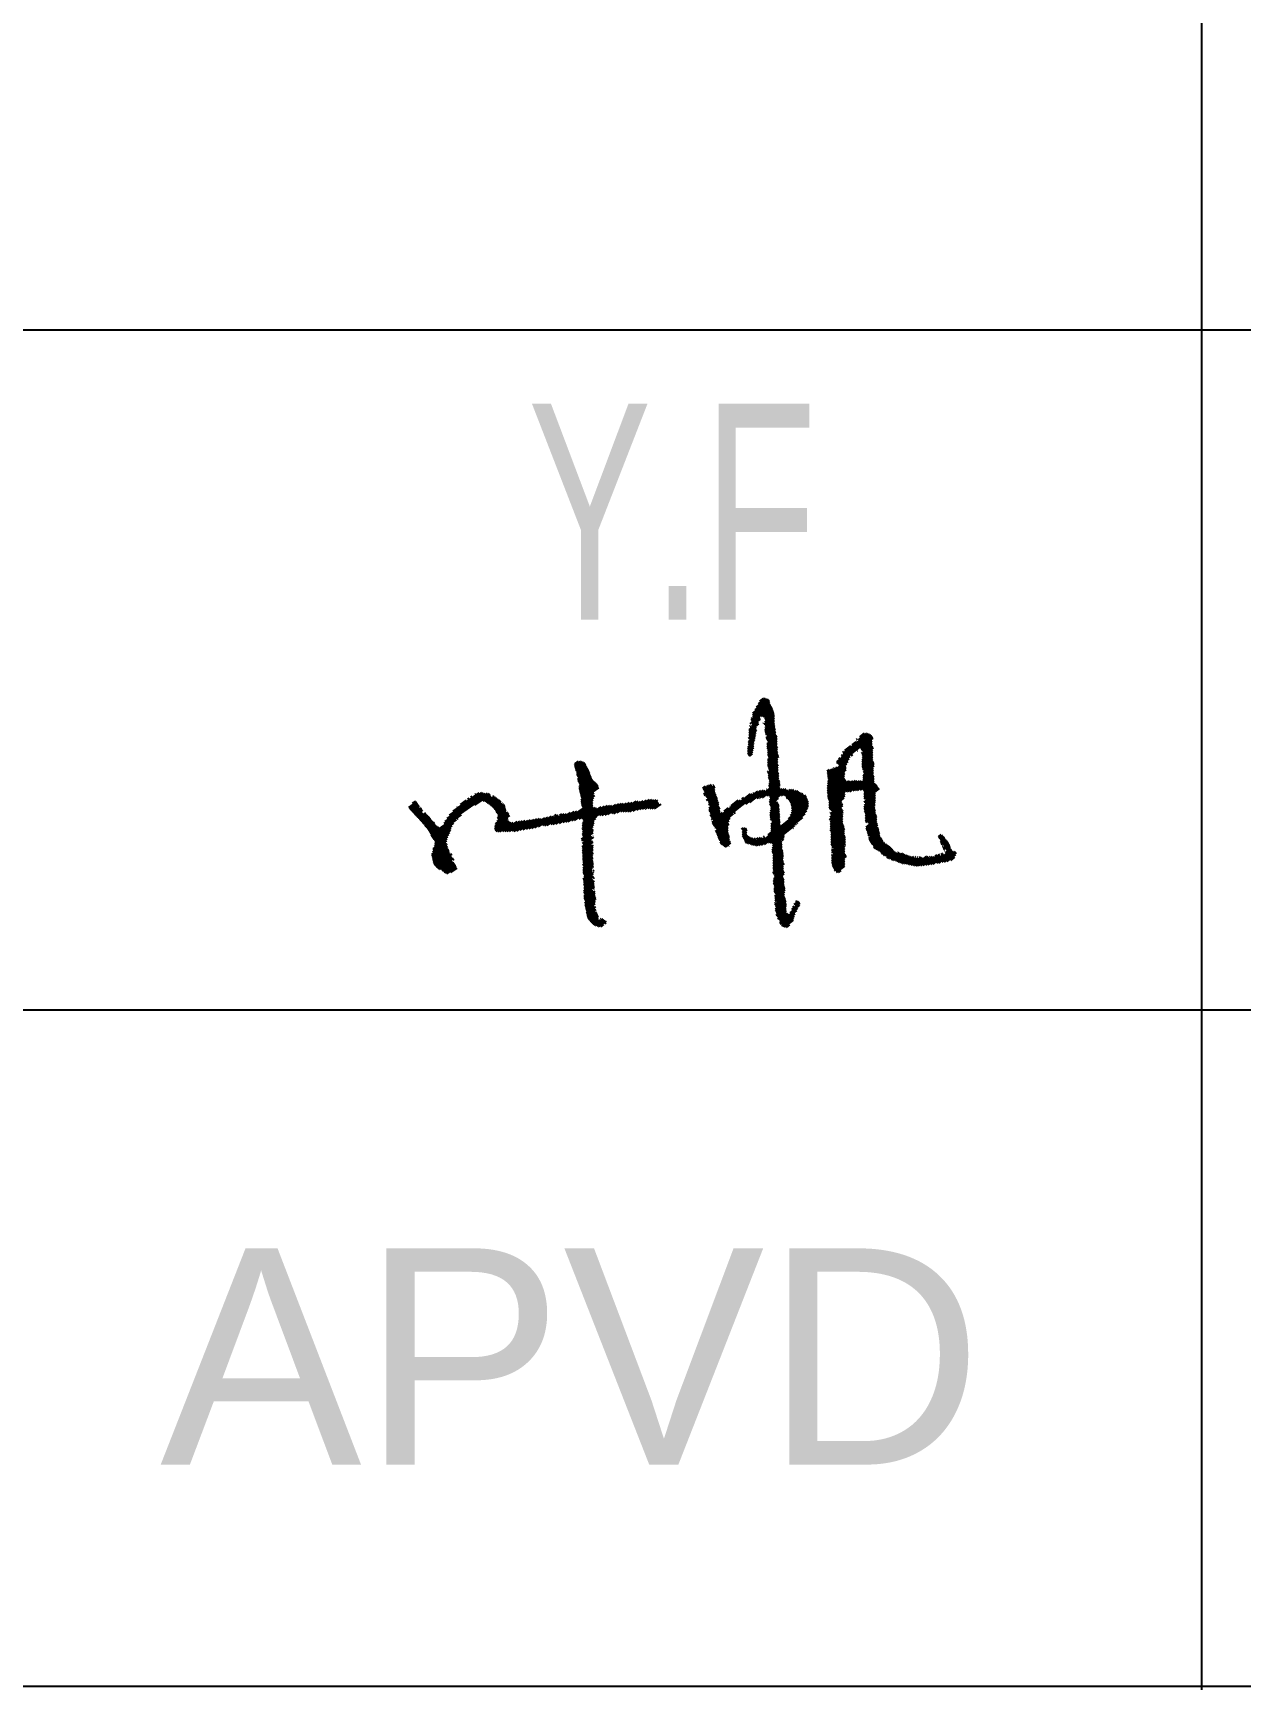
# Model space of a CAD drawing. Header units: millimetres. Extents: x -196 to 224, y -57 to 240.
# Drawn here: x 196.49 to 202.89, y 96.22 to 105 of the extents above; entities that cross this region are included whole.
import ezdxf

# ---------------------------------------------------------------- set-up
doc = ezdxf.new("R2010")
doc.units = ezdxf.units.MM
doc.styles.add('Arial', font='ARIAL.TTF', dxfattribs={"height": 0.2})
doc.styles.add('Arial Narrow', font='ARIALN.TTF', dxfattribs={"height": 0.2})

# ---------------------------------------------------------------- blocks, each defined once
blk = doc.blocks.new('Unknown-234525283-28870')
at = {"color": 7, "linetype": 'Continuous'}
for p, q in [((202.6799, 96.221), (202.6799, 121.4526)), ((141.4177, 103.4291), (209.2882, 103.4291)), ((141.4177, 99.8258), (209.2882, 99.8256)), ((141.4177, 96.2412), (209.2671, 96.2412))]:
    blk.add_line(p, q, dxfattribs=at)
at = {"color": 7, "linetype": 'Continuous', "style": 'Arial'}
blk.add_text('APVD', height=1.14609, dxfattribs=at).set_placement((197.1592, 97.415))
blk = doc.blocks.new('Unknown-234525283-28873')
at = {"color": 3, "linetype": 'Continuous'}
for p, q in [((200.2871, 101.3412), (200.4013, 101.4318)), ((200.2942, 101.3557), (200.398, 101.438)), ((200.2997, 101.3866), (200.3901, 101.4583)), ((200.3, 101.3779), (200.3913, 101.4504)), ((200.3009, 101.3964), (200.3896, 101.4668)), ((200.3044, 101.3726), (200.3946, 101.4442)), ((200.3123, 101.4143), (200.3833, 101.4706)), ((200.3198, 101.4291), (200.3742, 101.4723)), ((200.3303, 101.4463), (200.3676, 101.4759)), ((200.3384, 101.4616), (200.358, 101.4772)), ((200.3458, 101.3789), (200.4042, 101.4252)), ((200.3559, 101.378), (200.407, 101.4186)), ((200.3627, 101.3745), (200.4093, 101.4115)), ((200.2803, 101.3092), (200.3308, 101.3493)), ((200.2803, 101.3003), (200.3315, 101.341)), ((200.2803, 101.2914), (200.3205, 101.3234)), ((200.2842, 101.33), (200.2858, 101.3313)), ((200.2856, 101.3223), (200.2938, 101.3288)), ((200.291, 101.3619), (200.3042, 101.3724)), ((200.2935, 101.3728), (200.2953, 101.3742)), ((200.2946, 101.3294), (200.3408, 101.3661)), ((200.2966, 101.3398), (200.3399, 101.3742)), ((200.3565, 101.3431), (200.3597, 101.3456)), ((200.3605, 101.3374), (200.4149, 101.3806)), ((200.3635, 101.3663), (200.4116, 101.4045)), ((200.365, 101.3498), (200.3689, 101.3529)), ((200.365, 101.3056), (200.4154, 101.3456)), ((200.3661, 101.2976), (200.4165, 101.3376)), ((200.3665, 101.3156), (200.4149, 101.354)), ((200.3666, 101.3334), (200.4149, 101.3717)), ((200.3671, 101.3249), (200.4149, 101.3629)), ((200.3673, 101.3605), (200.4139, 101.3975)), ((200.3675, 101.2899), (200.4177, 101.3296)), ((200.3697, 101.2827), (200.4188, 101.3217)), ((200.3702, 101.3539), (200.4149, 101.3894)), ((200.2734, 101.2151), (200.3079, 101.2425)), ((200.2768, 101.2444), (200.315, 101.2747)), ((200.2768, 101.2356), (200.3133, 101.2645)), ((200.2768, 101.2267), (200.3107, 101.2536)), ((200.2781, 101.2632), (200.3185, 101.2952)), ((200.2803, 101.2826), (200.319, 101.3133)), ((200.2803, 101.2737), (200.3212, 101.3063)), ((200.2822, 101.2575), (200.3162, 101.2845)), ((200.3711, 101.2661), (200.421, 101.3057)), ((200.3729, 101.2587), (200.4221, 101.2977)), ((200.3758, 101.2787), (200.4199, 101.3137)), ((200.376, 101.2523), (200.4232, 101.2898)), ((200.3769, 101.2353), (200.4287, 101.2764)), ((200.3769, 101.2265), (200.4287, 101.2676)), ((200.3769, 101.2176), (200.4287, 101.2587)), ((200.3769, 101.2088), (200.4287, 101.2499)), ((200.3796, 101.2463), (200.4243, 101.2818)), ((200.3803, 101.2026), (200.4287, 101.241)), ((200.746, 101.1297), (200.9325, 101.2777)), ((200.7462, 101.1387), (200.9281, 101.2831)), ((200.7542, 101.1273), (200.9361, 101.2717)), ((200.7709, 101.1671), (200.9209, 101.2862)), ((200.7793, 101.1827), (200.9138, 101.2894)), ((200.8274, 101.2297), (200.8479, 101.2459)), ((200.8506, 101.2569), (200.8549, 101.2604)), ((200.8507, 101.2482), (200.8519, 101.2491)), ((200.8605, 101.256), (200.9039, 101.2904)), ((200.8682, 101.2709), (200.8931, 101.2907)), ((200.8711, 101.2112), (200.9385, 101.2647)), ((200.8745, 101.2051), (200.9328, 101.2514)), ((200.8774, 101.1986), (200.9328, 101.2425)), ((200.2734, 101.2063), (200.3058, 101.232)), ((200.2734, 101.1974), (200.3058, 101.2232)), ((200.2734, 101.1885), (200.3055, 101.2141)), ((200.2734, 101.1797), (200.3021, 101.2025)), ((200.2767, 101.1735), (200.2997, 101.1917)), ((200.2831, 101.1697), (200.2983, 101.1817)), ((200.3786, 101.1747), (200.3791, 101.175)), ((200.3804, 101.1938), (200.4287, 101.2321)), ((200.3804, 101.1849), (200.43, 101.2243)), ((200.3804, 101.1761), (200.4328, 101.2176)), ((200.3804, 101.1495), (200.4328, 101.1911)), ((200.3804, 101.1406), (200.4336, 101.1829)), ((200.3804, 101.1318), (200.4359, 101.1759)), ((200.3804, 101.1229), (200.4322, 101.164)), ((200.3804, 101.1584), (200.3808, 101.1587)), ((200.3806, 101.1143), (200.4322, 101.1552)), ((200.3825, 101.1689), (200.432, 101.2082)), ((200.3831, 101.1074), (200.4322, 101.1463)), ((200.3843, 101.1615), (200.4313, 101.1988)), ((200.4336, 101.1651), (200.4375, 101.1683)), ((200.6972, 101.0644), (200.8108, 101.1545)), ((200.7567, 101.1558), (200.7637, 101.1614)), ((200.7572, 101.1208), (200.8159, 101.1674)), ((200.7707, 101.1758), (200.772, 101.1768)), ((200.7777, 101.1903), (200.782, 101.1937)), ((200.789, 101.1992), (200.8195, 101.2234)), ((200.822, 101.1723), (200.8302, 101.1788)), ((200.8532, 101.1971), (200.8545, 101.1981)), ((200.876, 101.1886), (200.879, 101.1909)), ((200.8789, 101.182), (200.9328, 101.2248)), ((200.8793, 101.1469), (200.9363, 101.1921)), ((200.8793, 101.1381), (200.9363, 101.1833)), ((200.8793, 101.1292), (200.9363, 101.1744)), ((200.8798, 101.1207), (200.9363, 101.1655)), ((200.8807, 101.1126), (200.9363, 101.1567)), ((200.8813, 101.1573), (200.9363, 101.201)), ((200.8816, 101.1753), (200.9379, 101.2199)), ((200.8822, 101.1049), (200.9363, 101.1478)), ((200.8823, 101.167), (200.9408, 101.2134)), ((200.883, 101.1941), (200.9328, 101.2337)), ((199.356, 101.1202), (199.3892, 101.1434)), ((199.3564, 101.1121), (199.3977, 101.141)), ((199.3568, 101.1291), (199.3761, 101.1426)), ((199.3583, 101.1051), (199.4049, 101.1377)), ((199.3607, 101.0984), (199.4113, 101.1338)), ((199.3633, 101.0919), (199.4146, 101.1278)), ((199.367, 101.0778), (199.4214, 101.1158)), ((199.3677, 101.0699), (199.4247, 101.1098)), ((199.3685, 101.0871), (199.418, 101.1218)), ((199.3701, 101.0632), (199.4279, 101.1037)), ((199.3727, 101.04), (199.4361, 101.0844)), ((199.3735, 101.0489), (199.4337, 101.091)), ((199.3747, 101.0581), (199.4308, 101.0974)), ((199.3753, 101.0335), (199.4384, 101.0777)), ((199.3785, 101.0274), (199.4408, 101.071)), ((199.3812, 101.0209), (199.4432, 101.0643)), ((200.378, 101.0856), (200.3838, 101.0902)), ((200.3808, 101.0789), (200.4359, 101.1227)), ((200.3838, 101.0725), (200.4356, 101.1136)), ((200.3838, 101.0637), (200.4356, 101.1048)), ((200.3838, 101.0548), (200.4356, 101.0959)), ((200.3852, 101.0471), (200.4356, 101.0871)), ((200.3853, 101.1003), (200.4322, 101.1375)), ((200.3868, 101.0926), (200.4322, 101.1286)), ((200.387, 101.0219), (200.4391, 101.0632)), ((200.3889, 101.0411), (200.4391, 101.081)), ((200.3893, 101.0326), (200.4391, 101.0721)), ((200.695, 101.0892), (200.7067, 101.0985)), ((200.6954, 101.0807), (200.7178, 101.0985)), ((200.6962, 101.0724), (200.7402, 101.1073)), ((200.6966, 100.9931), (200.7868, 101.0646)), ((200.6967, 101.002), (200.7873, 101.0739)), ((200.697, 101.0111), (200.7877, 101.0831)), ((200.6977, 101.0205), (200.7947, 101.0975)), ((200.6984, 101.0299), (200.7947, 101.1063)), ((200.6985, 101.0566), (200.8052, 101.1412)), ((200.6991, 101.0393), (200.7947, 101.1152)), ((200.6997, 101.0487), (200.7996, 101.1279)), ((200.7188, 101.0992), (200.7247, 101.1039)), ((200.7281, 101.1066), (200.7303, 101.1084)), ((200.7429, 101.1095), (200.7454, 101.1115)), ((200.8149, 100.9806), (200.9397, 101.0797)), ((200.8317, 100.9851), (200.9399, 101.071)), ((200.8452, 100.987), (200.9432, 101.0648)), ((200.8837, 101.0972), (200.9407, 101.1425)), ((200.8845, 101.0625), (200.9397, 101.1063)), ((200.8845, 101.0536), (200.9397, 101.0974)), ((200.8845, 101.089), (200.8854, 101.0898)), ((200.8845, 101.0447), (200.9397, 101.0886)), ((200.8845, 101.0713), (200.8866, 101.073)), ((200.8868, 101.082), (200.9432, 101.1267)), ((200.8894, 101.093), (200.9432, 101.1356)), ((200.8914, 101.0768), (200.9432, 101.1179)), ((198.6508, 100.7934), (198.904, 100.9707)), ((198.6651, 100.8117), (198.8947, 100.9725)), ((198.6694, 100.8231), (198.8825, 100.9723)), ((198.6804, 100.8391), (198.8736, 100.9745)), ((198.6929, 100.8563), (198.865, 100.9768)), ((198.7122, 100.8781), (198.8493, 100.9741)), ((198.8282, 100.9677), (198.8327, 100.9709)), ((199.38, 101.0033), (199.4482, 101.0511)), ((199.3806, 100.9954), (199.4517, 101.0452)), ((199.3813, 101.0126), (199.4456, 101.0576)), ((199.3817, 100.9878), (199.4566, 101.0403)), ((199.3832, 100.9805), (199.4621, 101.0358)), ((199.3846, 100.9732), (199.4674, 101.0311)), ((199.3863, 100.966), (199.4724, 101.0263)), ((199.3883, 100.9591), (199.4774, 101.0215)), ((199.3905, 100.9522), (199.481, 101.0156)), ((199.391, 100.9275), (199.4593, 100.9753)), ((199.3913, 100.9361), (199.485, 101.0017)), ((199.392, 100.945), (199.4834, 101.0089)), ((200.035, 100.9994), (200.0495, 101.0109)), ((200.0367, 100.9919), (200.0574, 101.0083)), ((200.0408, 100.9686), (200.0978, 101.0138)), ((200.0412, 100.9866), (200.082, 101.019)), ((200.0429, 100.9614), (200.1003, 101.007)), ((200.0447, 100.9805), (200.0852, 101.0127)), ((200.0503, 100.9584), (200.0991, 100.9971)), ((200.0533, 100.9519), (200.0994, 100.9885)), ((200.0545, 100.9352), (200.1024, 100.9732)), ((200.0587, 101.0093), (200.0675, 101.0164)), ((200.0591, 100.9477), (200.1001, 100.9802)), ((200.0895, 101.0161), (200.093, 101.0189)), ((200.0946, 100.7987), (200.3275, 100.9836)), ((200.0999, 100.7941), (200.3425, 100.9866)), ((200.2633, 100.9149), (200.3568, 100.9891)), ((200.2846, 100.9229), (200.3662, 100.9877)), ((200.3029, 100.9728), (200.3057, 100.9751)), ((200.3229, 100.9445), (200.4429, 101.0397)), ((200.3399, 100.9491), (200.4443, 101.032)), ((200.3511, 100.9491), (200.4452, 101.0238)), ((200.3736, 100.9936), (200.3746, 100.9943)), ((200.3742, 100.9586), (200.4454, 101.0151)), ((200.3831, 101.0011), (200.3836, 101.0015)), ((200.3847, 100.9581), (200.4436, 101.0048)), ((200.3861, 101.0123), (200.4391, 101.0544)), ((200.3871, 101.0043), (200.4391, 101.0455)), ((200.3895, 100.9265), (200.4777, 100.9965)), ((200.39, 100.918), (200.4807, 100.99)), ((200.3907, 100.9363), (200.4664, 100.9964)), ((200.3922, 100.9552), (200.4471, 100.9988)), ((200.3925, 100.9466), (200.4558, 100.9968)), ((200.4529, 100.9591), (200.4904, 100.9888)), ((200.4657, 100.9604), (200.5075, 100.9935)), ((200.4731, 100.9574), (200.5171, 100.9923)), ((200.4769, 100.9515), (200.522, 100.9873)), ((200.4797, 100.9449), (200.5321, 100.9865)), ((200.4868, 100.9417), (200.5409, 100.9847)), ((200.4912, 100.9363), (200.5463, 100.9801)), ((200.4935, 100.9913), (200.496, 100.9933)), ((200.4952, 100.9306), (200.5524, 100.976)), ((200.4987, 100.9246), (200.5595, 100.9728)), ((200.5018, 100.9182), (200.5679, 100.9706)), ((200.6967, 100.9843), (200.7861, 101.0553)), ((200.697, 100.9757), (200.7896, 101.0491)), ((200.6973, 100.9671), (200.7933, 101.0432)), ((200.6976, 100.9585), (200.7879, 101.0301)), ((200.698, 100.9499), (200.7823, 101.0168)), ((200.7001, 100.9427), (200.7767, 101.0035)), ((200.7029, 100.9361), (200.7711, 100.9902)), ((200.7049, 100.9288), (200.7655, 100.9769)), ((200.7543, 100.9503), (200.7866, 100.9759)), ((200.7599, 100.9636), (200.7876, 100.9856)), ((200.7655, 100.9769), (200.7886, 100.9952)), ((200.7711, 100.9902), (200.7895, 101.0048)), ((200.7767, 101.0035), (200.7905, 101.0144)), ((200.7823, 101.0168), (200.7915, 101.0241)), ((200.7866, 100.9759), (200.7887, 100.9775)), ((200.7876, 100.9856), (200.8539, 101.0382)), ((200.7879, 101.0301), (200.7924, 101.0337)), ((200.7886, 100.9952), (200.8454, 101.0403)), ((200.7895, 101.0048), (200.8311, 101.0378)), ((200.7905, 101.0144), (200.8186, 101.0367)), ((200.7915, 101.0241), (200.8098, 101.0386)), ((200.7924, 100.9806), (200.865, 101.0382)), ((200.7924, 101.0337), (200.797, 101.0373)), ((200.8028, 100.9799), (200.8762, 101.0382)), ((200.856, 100.9867), (200.9432, 101.0559)), ((200.8708, 100.9896), (200.9432, 101.047)), ((200.8828, 100.9903), (200.9432, 101.0382)), ((200.8879, 100.9855), (200.9432, 101.0293)), ((200.8906, 100.9256), (200.9501, 100.9729)), ((200.8914, 100.9794), (200.9483, 101.0245)), ((200.8914, 100.9705), (200.9539, 101.0201)), ((200.8914, 100.9617), (200.9587, 101.0151)), ((200.8914, 100.9528), (200.9626, 101.0093)), ((200.8914, 100.944), (200.9661, 101.0033)), ((200.8968, 100.9394), (200.9713, 100.9985)), ((198.4782, 100.898), (198.5197, 100.9271)), ((198.48, 100.8909), (198.5232, 100.9212)), ((198.4843, 100.8856), (198.5272, 100.9156)), ((198.4891, 100.8805), (198.5314, 100.9102)), ((198.4938, 100.8755), (198.5343, 100.9039)), ((198.4975, 100.9199), (198.5136, 100.9312)), ((198.4985, 100.8705), (198.5336, 100.8951)), ((198.5032, 100.8654), (198.5452, 100.8948)), ((198.508, 100.8604), (198.5484, 100.8887)), ((198.5127, 100.8553), (198.5517, 100.8826)), ((198.5406, 100.8999), (198.5406, 100.8999)), ((198.7315, 100.9), (198.7331, 100.9011)), ((198.7513, 100.9138), (198.7832, 100.9362)), ((198.7901, 100.941), (198.7971, 100.946)), ((198.8056, 100.9519), (198.8126, 100.9568)), ((198.8275, 100.9088), (198.9105, 100.9669)), ((198.8708, 100.9308), (198.91, 100.9582)), ((198.88, 100.9288), (198.9161, 100.9541)), ((198.8873, 100.9256), (198.9322, 100.957)), ((198.8933, 100.9214), (198.9378, 100.9526)), ((198.899, 100.9171), (198.9429, 100.9478)), ((198.9046, 100.9127), (198.9486, 100.9434)), ((198.9102, 100.9082), (198.9549, 100.9395)), ((198.9155, 100.9035), (198.9613, 100.9356)), ((198.9206, 100.8988), (198.9661, 100.9306)), ((198.9227, 100.9587), (198.9238, 100.9595)), ((198.9254, 100.8938), (198.9663, 100.9225)), ((198.9302, 100.8888), (198.9713, 100.9176)), ((198.935, 100.8838), (198.9805, 100.9157)), ((198.9378, 100.8774), (198.9854, 100.9108)), ((198.94, 100.8706), (198.9881, 100.9043)), ((198.945, 100.8657), (198.987, 100.8951)), ((198.9497, 100.8607), (198.9921, 100.8904)), ((198.9516, 100.8537), (198.9931, 100.8828)), ((198.9759, 100.9208), (198.9766, 100.9213)), ((198.9874, 100.8954), (198.9897, 100.8971)), ((199.2949, 100.8185), (199.4531, 100.9292)), ((199.3089, 100.8199), (199.4524, 100.9204)), ((199.3215, 100.8204), (199.4517, 100.9116)), ((199.3416, 100.8261), (199.4524, 100.9037)), ((199.356, 100.8279), (199.4564, 100.8982)), ((199.3795, 100.8359), (199.4675, 100.8976)), ((199.3918, 100.9197), (199.458, 100.9661)), ((199.3932, 100.9124), (199.4624, 100.9608)), ((199.394, 100.8377), (199.4739, 100.8937)), ((199.3949, 100.9052), (199.4572, 100.9488)), ((199.3974, 100.8986), (199.4538, 100.9381)), ((199.3985, 100.8075), (199.5418, 100.9079)), ((199.3992, 100.8164), (199.5299, 100.9079)), ((199.4008, 100.8342), (199.4965, 100.9012)), ((199.4022, 100.8268), (199.5139, 100.905)), ((199.472, 100.8506), (199.5538, 100.9079)), ((199.4819, 100.8993), (199.4824, 100.8997)), ((199.4888, 100.854), (199.5739, 100.9136)), ((199.5014, 100.8545), (199.5911, 100.9173)), ((199.5174, 100.8574), (199.6045, 100.9184)), ((199.5327, 100.8597), (199.6156, 100.9178)), ((199.5533, 100.8658), (199.6302, 100.9197)), ((199.5631, 100.8643), (199.6471, 100.9231)), ((199.5817, 100.869), (199.6602, 100.9239)), ((199.6018, 100.8747), (199.6821, 100.9309)), ((199.6136, 100.8746), (199.6932, 100.9304)), ((199.6254, 100.8745), (199.7043, 100.9298)), ((199.6374, 100.8746), (199.7198, 100.9323)), ((199.6494, 100.8746), (199.7378, 100.9366)), ((199.666, 100.8779), (199.7532, 100.939)), ((199.6861, 100.8836), (199.765, 100.9389)), ((199.7012, 100.8858), (199.7765, 100.9386)), ((199.7162, 100.888), (199.7875, 100.9379)), ((199.7291, 100.8887), (199.7329, 100.8913)), ((199.7347, 100.8926), (199.7962, 100.9357)), ((199.7462, 100.8923), (199.7979, 100.9285)), ((199.7561, 100.8909), (199.8016, 100.9228)), ((199.7664, 100.8898), (199.8049, 100.9167)), ((199.7793, 100.8904), (199.8151, 100.9155)), ((200.0624, 100.9326), (200.1059, 100.9671)), ((200.066, 100.9266), (200.1071, 100.9592)), ((200.0666, 100.9093), (200.1135, 100.9465)), ((200.0677, 100.9191), (200.1107, 100.9532)), ((200.0696, 100.894), (200.1159, 100.9308)), ((200.0696, 100.8852), (200.1197, 100.9249)), ((200.0696, 100.8763), (200.1202, 100.9165)), ((200.0736, 100.906), (200.1147, 100.9387)), ((200.0736, 100.8706), (200.121, 100.9082)), ((200.0749, 100.8539), (200.1275, 100.8957)), ((200.0755, 100.8632), (200.123, 100.901)), ((200.0775, 100.8472), (200.1264, 100.886)), ((200.0869, 100.8103), (200.2879, 100.9698)), ((200.0902, 100.8041), (200.2985, 100.9694)), ((200.1487, 100.8771), (200.1712, 100.895)), ((200.1493, 100.8687), (200.2353, 100.9369)), ((200.1812, 100.9029), (200.1822, 100.9036)), ((200.186, 100.9066), (200.223, 100.936)), ((200.2422, 100.9424), (200.2529, 100.9509)), ((200.3206, 100.6947), (200.5964, 100.9136)), ((200.3324, 100.6952), (200.5958, 100.9042)), ((200.3345, 100.9448), (200.3364, 100.9463)), ((200.3466, 100.6976), (200.5927, 100.8929)), ((200.3912, 100.9101), (200.4372, 100.9466)), ((200.3928, 100.8582), (200.4405, 100.8961)), ((200.393, 100.8495), (200.4411, 100.8877)), ((200.3932, 100.8674), (200.44, 100.9045)), ((200.3944, 100.8772), (200.4394, 100.9129)), ((200.3951, 100.9044), (200.4265, 100.9293)), ((200.3955, 100.887), (200.4359, 100.919)), ((200.3968, 100.8969), (200.4323, 100.925)), ((200.4893, 100.8374), (200.596, 100.9221)), ((200.5005, 100.8552), (200.5949, 100.9301)), ((200.5043, 100.9113), (200.5713, 100.9645)), ((200.5052, 100.8678), (200.5919, 100.9365)), ((200.5063, 100.904), (200.5807, 100.9631)), ((200.5074, 100.8783), (200.5894, 100.9434)), ((200.5076, 100.8962), (200.5843, 100.9571)), ((200.508, 100.8877), (200.587, 100.9504)), ((200.7049, 100.92), (200.7599, 100.9636)), ((200.7049, 100.9111), (200.7543, 100.9503)), ((200.7049, 100.9023), (200.7487, 100.937)), ((200.7049, 100.8934), (200.7431, 100.9237)), ((200.7063, 100.8325), (200.7763, 100.888)), ((200.7081, 100.8871), (200.7375, 100.9104)), ((200.7112, 100.8453), (200.772, 100.8935)), ((200.7134, 100.8824), (200.7319, 100.8971)), ((200.715, 100.8571), (200.7784, 100.9075)), ((200.7187, 100.8777), (200.7262, 100.8837)), ((200.7206, 100.8704), (200.7781, 100.916)), ((200.7262, 100.8837), (200.7721, 100.9202)), ((200.7319, 100.8971), (200.7718, 100.9287)), ((200.7375, 100.9104), (200.7837, 100.9471)), ((200.7431, 100.9237), (200.7847, 100.9567)), ((200.7487, 100.937), (200.7857, 100.9663)), ((200.7837, 100.9471), (200.7851, 100.9481)), ((200.7847, 100.9567), (200.7874, 100.9589)), ((200.7857, 100.9663), (200.7888, 100.9688)), ((200.89, 100.8986), (200.9514, 100.9473)), ((200.891, 100.8905), (200.9512, 100.9383)), ((200.8915, 100.9086), (200.951, 100.9558)), ((200.8919, 100.8735), (200.9497, 100.9193)), ((200.8926, 100.8829), (200.9506, 100.929)), ((200.8953, 100.9205), (200.9506, 100.9643)), ((200.896, 100.8679), (200.9487, 100.9097)), ((200.8983, 100.8609), (200.9479, 100.9002)), ((200.8983, 100.852), (200.9489, 100.8921)), ((200.8983, 100.8432), (200.9515, 100.8854)), ((198.5174, 100.8503), (198.5476, 100.8714)), ((198.5221, 100.8452), (198.554, 100.8676)), ((198.5267, 100.8401), (198.5673, 100.8685)), ((198.5314, 100.835), (198.5707, 100.8626)), ((198.5361, 100.8299), (198.5762, 100.8581)), ((198.5407, 100.8249), (198.5812, 100.8532)), ((198.5454, 100.8198), (198.5863, 100.8484)), ((198.5501, 100.8147), (198.591, 100.8434)), ((198.5546, 100.8095), (198.5953, 100.838)), ((198.5605, 100.8053), (198.5983, 100.8317)), ((198.5625, 100.7983), (198.6022, 100.8262)), ((198.568, 100.7938), (198.6087, 100.8224)), ((198.5722, 100.7884), (198.6143, 100.8179)), ((198.5764, 100.783), (198.6148, 100.8099)), ((198.5804, 100.7775), (198.6206, 100.8056)), ((198.5841, 100.7717), (198.6256, 100.8008)), ((198.5875, 100.7657), (198.6306, 100.7959)), ((198.595, 100.7459), (198.7568, 100.8592)), ((198.6001, 100.7411), (198.7293, 100.8316)), ((198.6022, 100.7343), (198.7157, 100.8138)), ((198.6063, 100.7288), (198.7072, 100.7994)), ((198.7343, 100.8351), (198.7387, 100.8382)), ((198.9333, 100.7907), (199.0032, 100.8397)), ((198.9339, 100.7828), (199.0025, 100.8309)), ((198.9347, 100.8001), (199.0124, 100.8545)), ((198.9353, 100.7754), (199.0076, 100.8261)), ((198.9367, 100.8098), (199.0095, 100.8608)), ((198.9407, 100.7709), (199.0119, 100.8208)), ((198.9448, 100.8239), (199.0073, 100.8677)), ((198.9477, 100.8426), (198.9928, 100.8742)), ((198.949, 100.7683), (199.0193, 100.8175)), ((198.9492, 100.8353), (199.0024, 100.8726)), ((198.96, 100.7677), (199.0302, 100.8169)), ((198.9757, 100.7704), (199.0513, 100.8233)), ((198.9877, 100.7704), (199.0661, 100.8253)), ((198.9989, 100.7699), (199.0802, 100.8268)), ((199.01, 100.7693), (199.0943, 100.8283)), ((199.0261, 100.7723), (199.1073, 100.8291)), ((199.0353, 100.7703), (199.1226, 100.8314)), ((199.0494, 100.7718), (199.1319, 100.8296)), ((199.0681, 100.7765), (199.1559, 100.838)), ((199.0828, 100.7785), (199.1694, 100.8392)), ((199.101, 100.7829), (199.1797, 100.838)), ((199.1146, 100.7841), (199.1988, 100.843)), ((199.1284, 100.7854), (199.2141, 100.8454)), ((199.1337, 100.8309), (199.14, 100.8353)), ((199.1452, 100.7888), (199.234, 100.851)), ((199.1654, 100.7946), (199.2466, 100.8515)), ((199.1874, 100.8017), (199.2676, 100.8578)), ((199.1979, 100.8006), (199.2718, 100.8524)), ((199.211, 100.8015), (199.3007, 100.8643)), ((199.2317, 100.8076), (199.3124, 100.8641)), ((199.2431, 100.8072), (199.3349, 100.8715)), ((199.25, 100.8538), (199.258, 100.8594)), ((199.257, 100.8086), (199.3539, 100.8765)), ((199.2752, 100.813), (199.3685, 100.8784)), ((199.2756, 100.8551), (199.2875, 100.8634)), ((199.3964, 100.781), (199.4594, 100.8251)), ((199.3971, 100.7899), (199.4677, 100.8393)), ((199.3978, 100.7987), (199.4642, 100.8452)), ((199.398, 100.7571), (199.4548, 100.7968)), ((199.3987, 100.7659), (199.4577, 100.8072)), ((199.3994, 100.7747), (199.4595, 100.8168)), ((199.4648, 100.8456), (199.4711, 100.85)), ((200.0816, 100.8327), (200.1273, 100.869)), ((200.082, 100.8418), (200.1278, 100.8782)), ((200.0851, 100.8177), (200.1488, 100.8683)), ((200.0908, 100.8311), (200.1399, 100.8701)), ((200.1022, 100.7693), (200.1743, 100.8265)), ((200.1052, 100.7894), (200.1977, 100.8629)), ((200.1061, 100.7636), (200.172, 100.8159)), ((200.1074, 100.7823), (200.1802, 100.84)), ((200.1089, 100.7569), (200.1753, 100.8096)), ((200.1116, 100.7502), (200.1698, 100.7964)), ((200.2013, 100.8656), (200.2082, 100.8711)), ((200.3629, 100.7017), (200.5864, 100.879)), ((200.3826, 100.7527), (200.4468, 100.8036)), ((200.3839, 100.7095), (200.5772, 100.8629)), ((200.3935, 100.8411), (200.4417, 100.8793)), ((200.394, 100.8327), (200.4422, 100.8709)), ((200.3946, 100.7091), (200.5654, 100.8447)), ((200.3977, 100.809), (200.4439, 100.8457)), ((200.3977, 100.8001), (200.4445, 100.8373)), ((200.3977, 100.7912), (200.4451, 100.8289)), ((200.3977, 100.7824), (200.4456, 100.8205)), ((200.3977, 100.7735), (200.4462, 100.8121)), ((200.3988, 100.8276), (200.4428, 100.8625)), ((200.4025, 100.8217), (200.4434, 100.8541)), ((200.4031, 100.707), (200.5227, 100.8019)), ((200.5269, 100.8053), (200.5316, 100.809)), ((200.537, 100.8133), (200.5382, 100.8142)), ((200.7096, 100.8705), (200.7129, 100.8731)), ((200.711, 100.7742), (200.7711, 100.8219)), ((200.7113, 100.8276), (200.7769, 100.8797)), ((200.7119, 100.8192), (200.7759, 100.8701)), ((200.7119, 100.8103), (200.775, 100.8604)), ((200.7119, 100.8015), (200.774, 100.8508)), ((200.7119, 100.7926), (200.773, 100.8412)), ((200.7119, 100.7838), (200.7721, 100.8315)), ((200.7121, 100.8637), (200.7206, 100.8704)), ((200.7133, 100.8558), (200.715, 100.8571)), ((200.7153, 100.7688), (200.7701, 100.8123)), ((200.7153, 100.7599), (200.7692, 100.8027)), ((200.7672, 100.7834), (200.785, 100.7975)), ((200.7682, 100.793), (200.7824, 100.8044)), ((200.7692, 100.8027), (200.7796, 100.811)), ((200.7701, 100.8123), (200.7775, 100.8181)), ((200.7711, 100.8219), (200.7775, 100.827)), ((200.7721, 100.8315), (200.7775, 100.8358)), ((200.773, 100.8412), (200.7775, 100.8447)), ((200.774, 100.8508), (200.7775, 100.8535)), ((200.775, 100.8604), (200.776, 100.8613)), ((200.7759, 100.8701), (200.7786, 100.8721)), ((200.7769, 100.8797), (200.7783, 100.8808)), ((200.8983, 100.8343), (200.95, 100.8753)), ((200.8983, 100.8254), (200.9508, 100.8671)), ((200.9003, 100.8182), (200.9545, 100.8612)), ((200.9009, 100.7832), (200.957, 100.8277)), ((200.9011, 100.7923), (200.957, 100.8366)), ((200.9029, 100.776), (200.9586, 100.8201)), ((200.9058, 100.7694), (200.962, 100.814)), ((200.9084, 100.7627), (200.9631, 100.806)), ((200.9095, 100.8166), (200.957, 100.8543)), ((200.9106, 100.7555), (200.9609, 100.7955)), ((200.9155, 100.8125), (200.957, 100.8455)), ((198.5907, 100.7596), (198.6379, 100.7927)), ((198.5939, 100.7535), (198.6497, 100.7926)), ((198.6052, 100.6612), (198.6756, 100.7105)), ((198.6059, 100.67), (198.678, 100.7205)), ((198.6066, 100.6789), (198.6808, 100.7309)), ((198.6119, 100.7244), (198.7012, 100.7869)), ((198.6125, 100.6914), (198.6847, 100.742)), ((198.6147, 100.7013), (198.69, 100.754)), ((198.6148, 100.718), (198.6993, 100.7772)), ((198.6162, 100.7107), (198.6945, 100.7655)), ((199.3932, 100.7286), (199.4545, 100.7716)), ((199.3943, 100.721), (199.4538, 100.7627)), ((199.3958, 100.6887), (199.4462, 100.724)), ((199.3973, 100.7482), (199.4513, 100.786)), ((199.3974, 100.7065), (199.4482, 100.7421)), ((199.3984, 100.6738), (199.455, 100.7135)), ((199.3991, 100.6826), (199.452, 100.7197)), ((199.4011, 100.7425), (199.4552, 100.7804)), ((199.4015, 100.701), (199.4573, 100.7401)), ((199.4038, 100.7194), (199.4434, 100.7471)), ((199.4524, 100.745), (199.4537, 100.746)), ((200.1018, 100.7867), (200.105, 100.7893)), ((200.1144, 100.7435), (200.1698, 100.7875)), ((200.1172, 100.7369), (200.1698, 100.7787)), ((200.12, 100.7303), (200.1698, 100.7698)), ((200.1229, 100.7237), (200.1709, 100.7619)), ((200.1267, 100.7091), (200.1767, 100.7487)), ((200.1278, 100.7188), (200.1741, 100.7556)), ((200.1309, 100.7036), (200.1767, 100.7399)), ((200.1371, 100.6996), (200.1767, 100.731)), ((200.1432, 100.6956), (200.1777, 100.723)), ((200.1484, 100.6908), (200.1828, 100.7182)), ((200.1552, 100.6874), (200.1843, 100.7105)), ((200.2409, 100.782), (200.2507, 100.7898)), ((200.2457, 100.777), (200.2608, 100.7889)), ((200.2457, 100.7681), (200.2683, 100.786)), ((200.2457, 100.7593), (200.2701, 100.7786)), ((200.2457, 100.7504), (200.2691, 100.769)), ((200.246, 100.7418), (200.269, 100.76)), ((200.2497, 100.7358), (200.2713, 100.753)), ((200.2533, 100.7298), (200.2756, 100.7475)), ((200.2563, 100.7234), (200.2816, 100.7435)), ((200.2588, 100.7165), (200.288, 100.7397)), ((200.2612, 100.7095), (200.295, 100.7364)), ((200.2696, 100.7073), (200.3031, 100.734)), ((200.2781, 100.7052), (200.3144, 100.734)), ((200.2861, 100.7027), (200.3186, 100.7285)), ((200.2936, 100.6998), (200.3418, 100.7381)), ((200.3012, 100.697), (200.3516, 100.737)), ((200.3106, 100.6956), (200.3651, 100.7389)), ((200.3201, 100.7297), (200.3292, 100.737)), ((200.3569, 100.7412), (200.3617, 100.745)), ((200.4034, 100.6718), (200.455, 100.7128)), ((200.4048, 100.6818), (200.4538, 100.7207)), ((200.406, 100.7005), (200.468, 100.7496)), ((200.4063, 100.6919), (200.4665, 100.7396)), ((200.4564, 100.7227), (200.464, 100.7288)), ((200.5139, 100.7861), (200.516, 100.7877)), ((200.7153, 100.7511), (200.7682, 100.793)), ((200.7153, 100.7422), (200.7672, 100.7834)), ((200.7153, 100.7334), (200.7662, 100.7738)), ((200.7153, 100.7245), (200.7653, 100.7642)), ((200.7153, 100.7157), (200.7643, 100.7545)), ((200.7153, 100.7068), (200.7633, 100.7449)), ((200.7155, 100.6981), (200.7624, 100.7353)), ((200.7193, 100.6923), (200.7614, 100.7257)), ((200.7205, 100.6843), (200.7604, 100.716)), ((200.7575, 100.6872), (200.7913, 100.7139)), ((200.7585, 100.6968), (200.7913, 100.7228)), ((200.7595, 100.7064), (200.7913, 100.7317)), ((200.7604, 100.716), (200.7913, 100.7405)), ((200.7614, 100.7257), (200.7897, 100.7481)), ((200.7624, 100.7353), (200.7866, 100.7545)), ((200.7633, 100.7449), (200.7857, 100.7626)), ((200.7643, 100.7545), (200.7865, 100.7721)), ((200.7653, 100.7642), (200.7878, 100.7821)), ((200.7662, 100.7738), (200.7869, 100.7902)), ((200.9118, 100.7476), (200.9668, 100.7913)), ((200.9154, 100.7328), (200.97, 100.7761)), ((200.9176, 100.7256), (200.9716, 100.7685)), ((200.9192, 100.7446), (200.9684, 100.7837)), ((200.9201, 100.7188), (200.9732, 100.7609)), ((200.9234, 100.7125), (200.9734, 100.7522)), ((200.9275, 100.7069), (200.9746, 100.7443)), ((200.9321, 100.7017), (200.9796, 100.7394)), ((200.9375, 100.6972), (200.9846, 100.7345)), ((200.9405, 100.6906), (200.9872, 100.7277)), ((200.941, 100.6822), (200.9918, 100.7225)), ((200.9466, 100.6778), (200.9924, 100.7142)), ((200.9539, 100.6748), (201.0009, 100.712)), ((201.2847, 100.7424), (201.2986, 100.7535)), ((201.2871, 100.7355), (201.3068, 100.7511)), ((201.2917, 100.7303), (201.3105, 100.7451)), ((201.2952, 100.7242), (201.3167, 100.7412)), ((201.2953, 100.7154), (201.3201, 100.7351)), ((201.2969, 100.7078), (201.324, 100.7293)), ((201.2992, 100.7008), (201.3286, 100.7241)), ((201.3087, 100.6995), (201.3333, 100.719)), ((201.3095, 100.6824), (201.3407, 100.7072)), ((201.3126, 100.6937), (201.337, 100.7131)), ((198.5985, 100.6482), (198.6757, 100.7022)), ((198.6001, 100.6409), (198.6798, 100.6967)), ((198.6024, 100.6342), (198.6833, 100.6909)), ((198.6036, 100.6267), (198.6831, 100.6824)), ((198.6048, 100.6192), (198.6884, 100.6777)), ((198.606, 100.6117), (198.691, 100.6712)), ((198.6072, 100.6042), (198.6933, 100.6645)), ((198.6103, 100.598), (198.6926, 100.6556)), ((198.614, 100.5922), (198.6983, 100.6512)), ((198.6182, 100.5868), (198.7074, 100.6493)), ((198.6227, 100.5816), (198.7039, 100.6385)), ((198.628, 100.577), (198.7077, 100.6328)), ((198.6336, 100.5725), (198.7135, 100.6285)), ((198.6778, 100.7037), (198.6801, 100.7053)), ((198.7025, 100.6542), (198.7031, 100.6546)), ((198.7114, 100.6186), (198.7171, 100.6226)), ((199.398, 100.6652), (199.4475, 100.6998)), ((199.3984, 100.6571), (199.4556, 100.6971)), ((199.3988, 100.649), (199.4549, 100.6883)), ((199.3992, 100.6409), (199.4542, 100.6795)), ((199.3995, 100.6329), (199.4535, 100.6706)), ((199.3997, 100.5912), (199.4544, 100.6295)), ((199.3999, 100.6248), (199.4528, 100.6618)), ((199.4003, 100.6167), (199.4553, 100.6552)), ((199.4007, 100.6086), (199.4532, 100.6454)), ((199.4011, 100.6005), (199.4526, 100.6366)), ((199.4034, 100.5854), (199.4529, 100.6201)), ((200.1729, 100.6926), (200.1747, 100.694)), ((200.4033, 100.6629), (200.4564, 100.705)), ((200.4041, 100.6546), (200.4564, 100.6961)), ((200.408, 100.6489), (200.4564, 100.6873)), ((200.408, 100.6401), (200.4564, 100.6784)), ((200.408, 100.6312), (200.46, 100.6724)), ((200.408, 100.6223), (200.461, 100.6644)), ((200.408, 100.6135), (200.462, 100.6563)), ((200.408, 100.6046), (200.4626, 100.6479)), ((200.408, 100.5958), (200.4626, 100.6391)), ((200.408, 100.5869), (200.462, 100.6298)), ((200.408, 100.5781), (200.4616, 100.6206)), ((200.7188, 100.6653), (200.7585, 100.6968)), ((200.7188, 100.6564), (200.7575, 100.6872)), ((200.7188, 100.6741), (200.7229, 100.6774)), ((200.7188, 100.6387), (200.7556, 100.6679)), ((200.7188, 100.6298), (200.7546, 100.6583)), ((200.7188, 100.6475), (200.7207, 100.6491)), ((200.7188, 100.621), (200.7536, 100.6487)), ((200.7188, 100.6121), (200.7527, 100.639)), ((200.7188, 100.6033), (200.7517, 100.6294)), ((200.7206, 100.5959), (200.7507, 100.6198)), ((200.7257, 100.653), (200.7565, 100.6775)), ((200.7283, 100.6817), (200.7595, 100.7064)), ((200.7478, 100.5909), (200.789, 100.6236)), ((200.7488, 100.6005), (200.797, 100.6388)), ((200.7497, 100.6101), (200.795, 100.646)), ((200.7507, 100.6198), (200.7906, 100.6514)), ((200.7517, 100.6294), (200.7878, 100.6581)), ((200.7527, 100.639), (200.7878, 100.6669)), ((200.7536, 100.6487), (200.7878, 100.6758)), ((200.7546, 100.6583), (200.7878, 100.6846)), ((200.7556, 100.6679), (200.7878, 100.6935)), ((200.7565, 100.6775), (200.7913, 100.7051)), ((200.7905, 100.6957), (200.7913, 100.6962)), ((200.9611, 100.6716), (201.0033, 100.705)), ((200.9674, 100.6678), (201.0107, 100.7021)), ((200.9729, 100.6632), (201.0174, 100.6985)), ((200.9782, 100.6586), (201.0231, 100.6942)), ((200.9817, 100.6525), (201.0288, 100.6899)), ((200.9885, 100.6491), (201.0342, 100.6853)), ((200.9929, 100.6437), (201.0392, 100.6805)), ((201.0008, 100.6411), (201.0437, 100.6752)), ((201.0084, 100.6383), (201.0481, 100.6698)), ((201.0106, 100.6311), (201.0524, 100.6644)), ((201.016, 100.6266), (201.059, 100.6607)), ((201.0247, 100.6247), (201.0664, 100.6578)), ((201.0332, 100.6225), (201.0783, 100.6583)), ((201.0378, 100.6173), (201.0843, 100.6542)), ((201.0469, 100.6157), (201.0956, 100.6544)), ((201.0559, 100.614), (201.1031, 100.6514)), ((201.0633, 100.611), (201.1105, 100.6485)), ((201.0707, 100.6081), (201.1179, 100.6455)), ((201.0709, 100.6613), (201.0727, 100.6627)), ((201.0782, 100.6051), (201.1254, 100.6426)), ((201.0856, 100.6022), (201.1328, 100.6396)), ((201.0932, 100.5993), (201.1421, 100.6381)), ((201.1038, 100.5989), (201.1533, 100.6381)), ((201.1139, 100.598), (201.1572, 100.6324)), ((201.1222, 100.5958), (201.1652, 100.6299)), ((201.1306, 100.5936), (201.1764, 100.6299)), ((201.139, 100.5914), (201.1929, 100.6342)), ((201.1478, 100.5895), (201.2006, 100.6314)), ((201.1572, 100.5881), (201.2221, 100.6396)), ((201.1617, 100.636), (201.1644, 100.6381)), ((201.1672, 100.5872), (201.2298, 100.6368)), ((201.1733, 100.6363), (201.1756, 100.6381)), ((201.1785, 100.5873), (201.2356, 100.6326)), ((201.1814, 100.6339), (201.1849, 100.6366)), ((201.1907, 100.5881), (201.2522, 100.6369)), ((201.2038, 100.5897), (201.2622, 100.636)), ((201.2169, 100.5912), (201.291, 100.65)), ((201.2301, 100.5928), (201.2941, 100.6436)), ((201.2365, 100.6334), (201.2418, 100.6375)), ((201.2433, 100.5944), (201.3122, 100.6491)), ((201.2565, 100.5961), (201.3548, 100.6741)), ((201.2653, 100.6384), (201.2765, 100.6474)), ((201.2757, 100.6024), (201.3587, 100.6683)), ((201.286, 100.6018), (201.3651, 100.6645)), ((201.2988, 100.6473), (201.308, 100.6547)), ((201.3034, 100.6067), (201.3753, 100.6637)), ((201.3048, 100.6964), (201.3052, 100.6967)), ((201.3059, 100.6884), (201.309, 100.6908)), ((201.3106, 100.6744), (201.3441, 100.701)), ((201.3149, 100.669), (201.3158, 100.6697)), ((201.3155, 100.6075), (201.3802, 100.6588)), ((201.3213, 100.6564), (201.35, 100.6792)), ((201.3232, 100.6755), (201.3468, 100.6943)), ((201.3273, 100.67), (201.3485, 100.6868)), ((201.3313, 100.6111), (201.3771, 100.6475)), ((201.3492, 100.6165), (201.3718, 100.6344)), ((198.6392, 100.5681), (198.7077, 100.6161)), ((198.6498, 100.5672), (198.7105, 100.6097)), ((198.6538, 100.5616), (198.7168, 100.6058)), ((198.6614, 100.5586), (198.7206, 100.6001)), ((198.6645, 100.5524), (198.725, 100.5948)), ((198.6719, 100.5492), (198.7284, 100.5888)), ((198.679, 100.5459), (198.7305, 100.5819)), ((198.7001, 100.5523), (198.7335, 100.5757)), ((199.401, 100.5169), (199.4511, 100.552)), ((199.4011, 100.5671), (199.4552, 100.605)), ((199.4013, 100.5589), (199.4556, 100.597)), ((199.4019, 100.5761), (199.4548, 100.6131)), ((199.4019, 100.551), (199.456, 100.5889)), ((199.4036, 100.5438), (199.4495, 100.576)), ((199.4038, 100.5105), (199.4556, 100.5468)), ((199.405, 100.4947), (199.4584, 100.5321)), ((199.4057, 100.5036), (199.4526, 100.5364)), ((199.4063, 100.529), (199.449, 100.5589)), ((199.4064, 100.5374), (199.4488, 100.5671)), ((199.4513, 100.5772), (199.4563, 100.5808)), ((199.4517, 100.5525), (199.4584, 100.5571)), ((199.4541, 100.5625), (199.4588, 100.5657)), ((200.4071, 100.5508), (200.469, 100.5999)), ((200.408, 100.5692), (200.4624, 100.6124)), ((200.4092, 100.5613), (200.4649, 100.6055)), ((200.41, 100.5442), (200.4633, 100.5865)), ((200.4101, 100.5089), (200.469, 100.5556)), ((200.4107, 100.5005), (200.4673, 100.5454)), ((200.4112, 100.5186), (200.4641, 100.5606)), ((200.4153, 100.5396), (200.4633, 100.5776)), ((200.4156, 100.531), (200.4633, 100.5688)), ((200.7227, 100.5887), (200.7497, 100.6101)), ((200.7251, 100.5817), (200.7488, 100.6005)), ((200.7277, 100.5749), (200.7478, 100.5909)), ((200.7308, 100.5686), (200.7468, 100.5813)), ((200.7338, 100.562), (200.7459, 100.5716)), ((200.7415, 100.5593), (200.7449, 100.562)), ((200.7445, 100.5528), (200.7878, 100.5872)), ((200.7449, 100.562), (200.7878, 100.5961)), ((200.7459, 100.5716), (200.7878, 100.6049)), ((200.7468, 100.5813), (200.7878, 100.6138)), ((200.7549, 100.5522), (200.7685, 100.563)), ((199.4044, 100.4859), (199.4509, 100.5185)), ((199.4045, 100.4443), (199.4611, 100.4838)), ((199.4052, 100.4531), (199.4588, 100.4906)), ((199.4059, 100.4619), (199.459, 100.4991)), ((199.4061, 100.4203), (199.4569, 100.4558)), ((199.4066, 100.4708), (199.4614, 100.5091)), ((199.4068, 100.4291), (199.4512, 100.4603)), ((199.4069, 100.4125), (199.4647, 100.453)), ((199.4073, 100.4796), (199.4535, 100.512)), ((199.4075, 100.438), (199.4622, 100.4763)), ((199.4101, 100.4064), (199.4649, 100.4448)), ((199.4556, 100.5218), (199.4613, 100.5258)), ((199.4565, 100.464), (199.4621, 100.4679)), ((200.4094, 100.4906), (200.4608, 100.5314)), ((200.4128, 100.4844), (200.4635, 100.5246)), ((200.4131, 100.4581), (200.4667, 100.5007)), ((200.4132, 100.467), (200.4667, 100.5095)), ((200.4143, 100.4502), (200.4667, 100.4918)), ((200.4148, 100.4772), (200.4667, 100.5184)), ((200.4169, 100.4434), (200.4689, 100.4847)), ((200.4175, 100.4262), (200.4714, 100.4689)), ((200.4192, 100.4187), (200.4713, 100.4601)), ((200.4195, 100.4101), (200.4703, 100.4504)), ((200.421, 100.4378), (200.4707, 100.4773)), ((199.4103, 100.3899), (199.4652, 100.4283)), ((199.4111, 100.3821), (199.4679, 100.4218)), ((199.4112, 100.3988), (199.4644, 100.4361)), ((199.4125, 100.3747), (199.4694, 100.4145)), ((199.4142, 100.3675), (199.4673, 100.4047)), ((199.4159, 100.3604), (199.4654, 100.395)), ((199.4175, 100.3532), (199.4657, 100.3869)), ((199.4191, 100.3459), (199.4594, 100.3741)), ((199.4195, 100.3378), (199.4662, 100.3705)), ((199.42, 100.3298), (199.4654, 100.3616)), ((199.4217, 100.3227), (199.4702, 100.3566)), ((199.4664, 100.3706), (199.4682, 100.3719)), ((200.4169, 100.4346), (200.4173, 100.4349)), ((200.4172, 100.3817), (200.4704, 100.4239)), ((200.4176, 100.3908), (200.4219, 100.3943)), ((200.4184, 100.4004), (200.4688, 100.4403)), ((200.4204, 100.3577), (200.4765, 100.4022)), ((200.4207, 100.3756), (200.473, 100.4171)), ((200.4214, 100.3495), (200.4776, 100.3942)), ((200.4233, 100.3688), (200.4747, 100.4096)), ((200.424, 100.3428), (200.4782, 100.3858)), ((200.4245, 100.3255), (200.4772, 100.3673)), ((200.4253, 100.3969), (200.4675, 100.4304)), ((200.4262, 100.3357), (200.4786, 100.3772)), ((200.4293, 100.3204), (200.4764, 100.3578)), ((200.4908, 100.325), (200.5399, 100.3639)), ((200.4983, 100.3397), (200.5494, 100.3803)), ((200.5074, 100.3558), (200.5507, 100.3902)), ((200.5118, 100.3682), (200.5205, 100.3751)), ((200.5197, 100.3833), (200.5427, 100.4015)), ((200.5254, 100.379), (200.5487, 100.3975)), ((200.5278, 100.3986), (200.5346, 100.404)), ((199.424, 100.3159), (199.4674, 100.3463)), ((199.4269, 100.3096), (199.4738, 100.3424)), ((199.4304, 100.3037), (199.4764, 100.3359)), ((199.434, 100.2979), (199.4791, 100.3294)), ((199.4382, 100.2925), (199.4818, 100.323)), ((199.4429, 100.2874), (199.4823, 100.315)), ((199.4485, 100.283), (199.4813, 100.3059)), ((199.4541, 100.2785), (199.4888, 100.3028)), ((199.4599, 100.2742), (199.5072, 100.3074)), ((199.4664, 100.2705), (199.5121, 100.3025)), ((199.4751, 100.2682), (199.5001, 100.2857)), ((199.4826, 100.2651), (199.5242, 100.2942)), ((199.494, 100.3065), (199.4971, 100.3086)), ((199.4953, 100.2657), (199.5117, 100.2771)), ((199.5001, 100.2857), (199.5182, 100.2984)), ((199.5158, 100.28), (199.5235, 100.2854)), ((200.4323, 100.3139), (200.4794, 100.3513)), ((200.4336, 100.3061), (200.4777, 100.3411)), ((200.4396, 100.302), (200.4841, 100.3373)), ((200.4428, 100.2869), (200.4908, 100.325)), ((200.4438, 100.2965), (200.4904, 100.3335)), ((200.4447, 100.2795), (200.4852, 100.3117)), ((200.452, 100.2765), (200.4796, 100.2983)), ((200.4537, 100.2689), (200.474, 100.285)), ((200.4621, 100.2668), (200.4684, 100.2717)), ((200.4679, 100.2625), (200.5163, 100.3009)), ((200.4684, 100.2717), (200.5184, 100.3114)), ((200.474, 100.285), (200.5207, 100.3221)), ((200.4781, 100.2617), (200.496, 100.276)), ((200.4796, 100.2983), (200.525, 100.3344)), ((200.4852, 100.3117), (200.5344, 100.3507))]:
    blk.add_line(p, q, dxfattribs=at)
at = {"color": 6, "style": 'Arial Narrow', "width": 0.75}
blk.add_text('Y.F', height=1.14531, dxfattribs=at).set_placement((199.108, 101.8924))

msp = doc.modelspace()

# ---------------------------------------------------------------- block references
for name in ['Unknown-234525283-28870', 'Unknown-234525283-28873']:
    msp.add_blockref(name, (0, 0))

doc.saveas('drawing.dxf')
